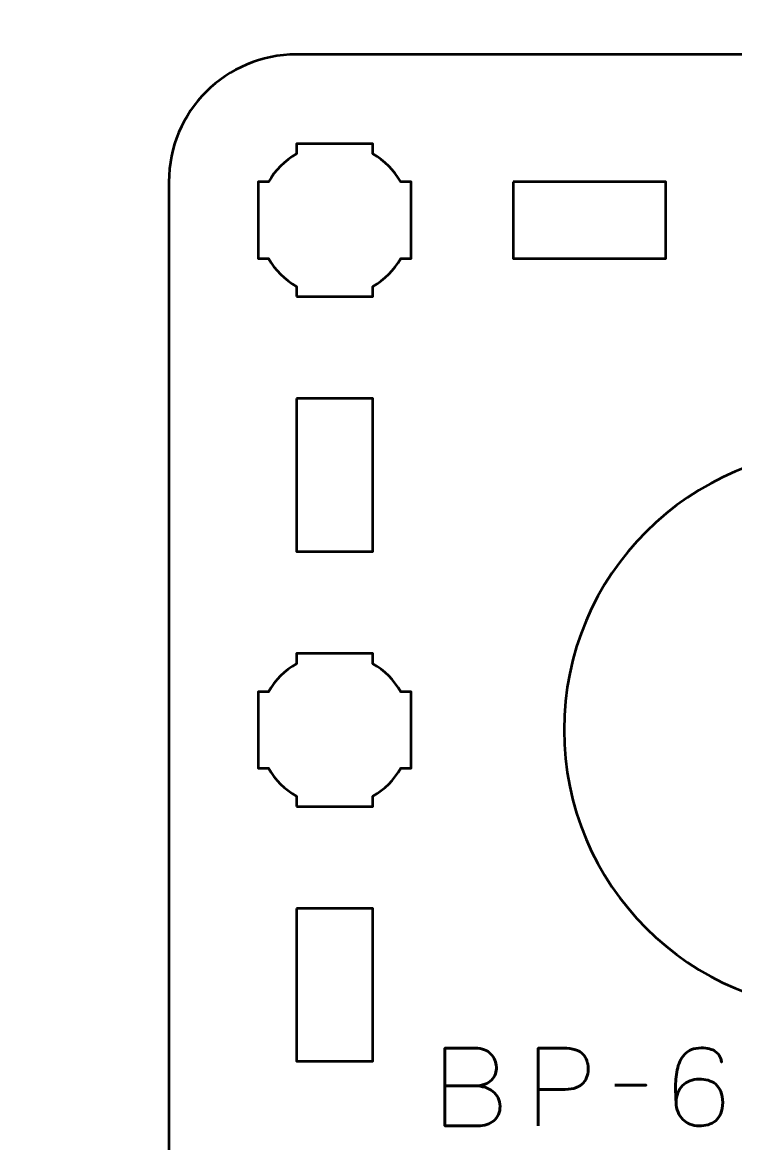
# Model space of a CAD drawing. Header units: centimetres. Extents: x -21 to 0, y -29.7 to 0.
# Drawn here: x -14.725 to -11.927, y -27.173 to -22.774 of the extents above; entities that cross this region are included whole.
import ezdxf

# ---------------------------------------------------------------- set-up
doc = ezdxf.new("R2010")
doc.units = ezdxf.units.CM
doc.header["$MEASUREMENT"] = 0
doc.layers.add('Layer 1', color=7, linetype='Continuous')

msp = doc.modelspace()

# ---------------------------------------------------------------- linework, layer by layer
at = {"layer": 'Layer 1', "color": 1, "lineweight": 53}
msp.add_open_spline([(-21.00003, -29.19995), (-21.00003, -29.19995), (-21.00003, -1.69992), (-21.00003, -1.69992), (-21.00003, -1.69992), (-21.00003, -1.61709), (-20.93286, -1.54992), (-20.85003, -1.54992), (-20.85003, -1.54992), (-20.7672, -1.54992), (-20.70003, -1.48275), (-20.70003, -1.39992), (-20.70003, -1.39992), (-20.70003, -1.31709), (-20.7672, -1.24992), (-20.85003, -1.24992), (-20.85003, -1.24992), (-20.93286, -1.24992), (-21.00003, -1.18275), (-21.00003, -1.09992), (-21.00003, -1.09992), (-21.00003, -1.09992), (-21.00003, -0.49992), (-21.00003, -0.49992), (-21.00003, -0.49992), (-21.00003, -0.22295), (-20.77694, 0.00004), (-20.49994, 0.00004), (-20.49994, 0.00004), (-20.49994, 0.00004), (-0.50008, 0.00004), (-0.50008, 0.00004), (-0.50008, 0.00004), (-0.22294, 0.00004), (0.00002, -0.22295), (0.00002, -0.49992), (0.00002, -0.49992), (0.00002, -0.49992), (0.00002, -29.19995), (0.00002, -29.19995), (0.00002, -29.19995), (0.00002, -29.47695), (-0.22294, -29.70004), (-0.50008, -29.70004), (-0.50008, -29.70004), (-0.50008, -29.70004), (-20.49994, -29.70004), (-20.49994, -29.70004), (-20.49994, -29.70004), (-20.77694, -29.70004), (-21.00003, -29.47695), (-21.00003, -29.19995)], degree=3, knots=[0, 0, 0, 0, 0.0769231, 0.0769231, 0.0769231, 0.0769231, 0.1538462, 0.1538462, 0.1538462, 0.1538462, 0.2307692, 0.2307692, 0.2307692, 0.2307692, 0.3076923, 0.3076923, 0.3076923, 0.3076923, 0.3846154, 0.3846154, 0.3846154, 0.3846154, 0.4615385, 0.4615385, 0.4615385, 0.4615385, 0.5384615, 0.5384615, 0.5384615, 0.5384615, 0.6153846, 0.6153846, 0.6153846, 0.6153846, 0.6923077, 0.6923077, 0.6923077, 0.6923077, 0.7692308, 0.7692308, 0.7692308, 0.7692308, 0.8461538, 0.8461538, 0.8461538, 0.8461538, 0.9230769, 0.9230769, 0.9230769, 0.9230769, 1, 1, 1, 1], dxfattribs=at)
at = {"layer": 'Layer 1', "color": 3, "lineweight": 53}
msp.add_open_spline([(-13.64993, -22.89997), (-13.64993, -22.89997), (-9.35006, -22.89997), (-9.35006, -22.89997), (-9.35006, -22.89997), (-9.07292, -22.89997), (-8.84996, -23.12306), (-8.84996, -23.40006), (-8.84996, -23.40006), (-8.84996, -23.40006), (-8.84996, -27.69993), (-8.84996, -27.69993), (-8.84996, -27.69993), (-8.84996, -27.97707), (-9.07292, -28.20003), (-9.35006, -28.20003), (-9.35006, -28.20003), (-9.35006, -28.20003), (-13.64993, -28.20003), (-13.64993, -28.20003), (-13.64993, -28.20003), (-13.92693, -28.20003), (-14.15002, -27.97707), (-14.15002, -27.69993), (-14.15002, -27.69993), (-14.15002, -27.69993), (-14.15002, -23.40006), (-14.15002, -23.40006), (-14.15002, -23.40006), (-14.15002, -23.12306), (-13.92693, -22.89997), (-13.64993, -22.89997)], degree=3, knots=[0, 0, 0, 0, 0.125, 0.125, 0.125, 0.125, 0.25, 0.25, 0.25, 0.25, 0.375, 0.375, 0.375, 0.375, 0.5, 0.5, 0.5, 0.5, 0.625, 0.625, 0.625, 0.625, 0.75, 0.75, 0.75, 0.75, 0.875, 0.875, 0.875, 0.875, 1, 1, 1, 1], dxfattribs=at)
at = {"layer": 'Layer 1', "lineweight": 53}
for points, knots in [([(-13.64998, -23.85006), (-13.64998, -23.85006), (-13.64998, -23.80988), (-13.64998, -23.80988), (-13.64998, -23.80988), (-13.69552, -23.78355), (-13.73348, -23.7456), (-13.75983, -23.70007), (-13.75983, -23.70007), (-13.75983, -23.70007), (-13.79998, -23.70007), (-13.79998, -23.70007), (-13.79998, -23.70007), (-13.79998, -23.70007), (-13.79998, -23.55155), (-13.79998, -23.55155), (-13.79998, -23.55155), (-13.79998, -23.55155), (-13.8, -23.55), (-13.8, -23.55), (-13.8, -23.55), (-13.8, -23.55), (-13.79998, -23.54845), (-13.79998, -23.54845), (-13.79998, -23.54845), (-13.79998, -23.54845), (-13.79998, -23.40006), (-13.79998, -23.40006), (-13.79998, -23.40006), (-13.79998, -23.40006), (-13.75988, -23.40006), (-13.75988, -23.40006), (-13.75988, -23.40006), (-13.73353, -23.35449), (-13.69554, -23.31649), (-13.64998, -23.29013), (-13.64998, -23.29013), (-13.64998, -23.29013), (-13.64998, -23.25005), (-13.64998, -23.25005), (-13.64998, -23.25005), (-13.64998, -23.25005), (-13.50464, -23.25005), (-13.50464, -23.25005), (-13.50464, -23.25005), (-13.50464, -23.25005), (-13.5, -23.24999), (-13.5, -23.24999), (-13.5, -23.24999), (-13.5, -23.24999), (-13.49535, -23.25005), (-13.49535, -23.25005), (-13.49535, -23.25005), (-13.49535, -23.25005), (-13.34997, -23.25005), (-13.34997, -23.25005), (-13.34997, -23.25005), (-13.34997, -23.25005), (-13.34997, -23.29013), (-13.34997, -23.29013), (-13.34997, -23.29013), (-13.3044, -23.31649), (-13.26643, -23.35449), (-13.24009, -23.40006), (-13.24009, -23.40006), (-13.24009, -23.40006), (-13.19997, -23.40006), (-13.19997, -23.40006), (-13.19997, -23.40006), (-13.19997, -23.40006), (-13.19997, -23.70007), (-13.19997, -23.70007), (-13.19997, -23.70007), (-13.19997, -23.70007), (-13.24014, -23.70007), (-13.24014, -23.70007), (-13.24014, -23.70007), (-13.26648, -23.7456), (-13.30444, -23.78355), (-13.34997, -23.80988), (-13.34997, -23.80988), (-13.34997, -23.80988), (-13.34997, -23.85006), (-13.34997, -23.85006), (-13.34997, -23.85006), (-13.34997, -23.85006), (-13.64998, -23.85006), (-13.64998, -23.85006)], [0, 0, 0, 0, 0.0454545, 0.0454545, 0.0454545, 0.0454545, 0.0909091, 0.0909091, 0.0909091, 0.0909091, 0.1363636, 0.1363636, 0.1363636, 0.1363636, 0.1818182, 0.1818182, 0.1818182, 0.1818182, 0.2272727, 0.2272727, 0.2272727, 0.2272727, 0.2727273, 0.2727273, 0.2727273, 0.2727273, 0.3181818, 0.3181818, 0.3181818, 0.3181818, 0.3636364, 0.3636364, 0.3636364, 0.3636364, 0.4090909, 0.4090909, 0.4090909, 0.4090909, 0.4545455, 0.4545455, 0.4545455, 0.4545455, 0.5, 0.5, 0.5, 0.5, 0.5454545, 0.5454545, 0.5454545, 0.5454545, 0.5909091, 0.5909091, 0.5909091, 0.5909091, 0.6363636, 0.6363636, 0.6363636, 0.6363636, 0.6818182, 0.6818182, 0.6818182, 0.6818182, 0.7272727, 0.7272727, 0.7272727, 0.7272727, 0.7727273, 0.7727273, 0.7727273, 0.7727273, 0.8181818, 0.8181818, 0.8181818, 0.8181818, 0.8636364, 0.8636364, 0.8636364, 0.8636364, 0.9090909, 0.9090909, 0.9090909, 0.9090909, 0.9545455, 0.9545455, 0.9545455, 0.9545455, 1, 1, 1, 1]), ([(-12.79998, -23.40006), (-12.79998, -23.40006), (-12.19997, -23.40006), (-12.19997, -23.40006), (-12.19997, -23.40006), (-12.19997, -23.40006), (-12.19997, -23.70007), (-12.19997, -23.70007), (-12.19997, -23.70007), (-12.19997, -23.70007), (-12.79998, -23.70007), (-12.79998, -23.70007), (-12.79998, -23.70007), (-12.79998, -23.70007), (-12.79998, -23.40006), (-12.79998, -23.40006)], [0, 0, 0, 0, 0.25, 0.25, 0.25, 0.25, 0.5, 0.5, 0.5, 0.5, 0.75, 0.75, 0.75, 0.75, 1, 1, 1, 1]), ([(-13.64993, -24.25001), (-13.64993, -24.25001), (-13.34992, -24.25001), (-13.34992, -24.25001), (-13.34992, -24.25001), (-13.34992, -24.25001), (-13.34992, -24.85002), (-13.34992, -24.85002), (-13.34992, -24.85002), (-13.34992, -24.85002), (-13.64993, -24.85002), (-13.64993, -24.85002), (-13.64993, -24.85002), (-13.64993, -24.85002), (-13.64993, -24.25001), (-13.64993, -24.25001)], [0, 0, 0, 0, 0.25, 0.25, 0.25, 0.25, 0.5, 0.5, 0.5, 0.5, 0.75, 0.75, 0.75, 0.75, 1, 1, 1, 1]), ([(-13.64998, -25.85006), (-13.64998, -25.85006), (-13.64998, -25.80988), (-13.64998, -25.80988), (-13.64998, -25.80988), (-13.69552, -25.78355), (-13.73348, -25.7456), (-13.75983, -25.70007), (-13.75983, -25.70007), (-13.75983, -25.70007), (-13.79998, -25.70007), (-13.79998, -25.70007), (-13.79998, -25.70007), (-13.79998, -25.70007), (-13.79998, -25.55155), (-13.79998, -25.55155), (-13.79998, -25.55155), (-13.79998, -25.55155), (-13.8, -25.55), (-13.8, -25.55), (-13.8, -25.55), (-13.8, -25.55), (-13.79998, -25.54845), (-13.79998, -25.54845), (-13.79998, -25.54845), (-13.79998, -25.54845), (-13.79998, -25.40006), (-13.79998, -25.40006), (-13.79998, -25.40006), (-13.79998, -25.40006), (-13.75988, -25.40006), (-13.75988, -25.40006), (-13.75988, -25.40006), (-13.73353, -25.35449), (-13.69554, -25.31649), (-13.64998, -25.29013), (-13.64998, -25.29013), (-13.64998, -25.29013), (-13.64998, -25.25005), (-13.64998, -25.25005), (-13.64998, -25.25005), (-13.64998, -25.25005), (-13.50464, -25.25005), (-13.50464, -25.25005), (-13.50464, -25.25005), (-13.50464, -25.25005), (-13.5, -25.24999), (-13.5, -25.24999), (-13.5, -25.24999), (-13.5, -25.24999), (-13.49535, -25.25005), (-13.49535, -25.25005), (-13.49535, -25.25005), (-13.49535, -25.25005), (-13.34997, -25.25005), (-13.34997, -25.25005), (-13.34997, -25.25005), (-13.34997, -25.25005), (-13.34997, -25.29013), (-13.34997, -25.29013), (-13.34997, -25.29013), (-13.3044, -25.31649), (-13.26643, -25.35449), (-13.24009, -25.40006), (-13.24009, -25.40006), (-13.24009, -25.40006), (-13.19997, -25.40006), (-13.19997, -25.40006), (-13.19997, -25.40006), (-13.19997, -25.40006), (-13.19997, -25.70007), (-13.19997, -25.70007), (-13.19997, -25.70007), (-13.19997, -25.70007), (-13.24014, -25.70007), (-13.24014, -25.70007), (-13.24014, -25.70007), (-13.26648, -25.7456), (-13.30444, -25.78355), (-13.34997, -25.80988), (-13.34997, -25.80988), (-13.34997, -25.80988), (-13.34997, -25.85006), (-13.34997, -25.85006), (-13.34997, -25.85006), (-13.34997, -25.85006), (-13.64998, -25.85006), (-13.64998, -25.85006)], [0, 0, 0, 0, 0.0454545, 0.0454545, 0.0454545, 0.0454545, 0.0909091, 0.0909091, 0.0909091, 0.0909091, 0.1363636, 0.1363636, 0.1363636, 0.1363636, 0.1818182, 0.1818182, 0.1818182, 0.1818182, 0.2272727, 0.2272727, 0.2272727, 0.2272727, 0.2727273, 0.2727273, 0.2727273, 0.2727273, 0.3181818, 0.3181818, 0.3181818, 0.3181818, 0.3636364, 0.3636364, 0.3636364, 0.3636364, 0.4090909, 0.4090909, 0.4090909, 0.4090909, 0.4545455, 0.4545455, 0.4545455, 0.4545455, 0.5, 0.5, 0.5, 0.5, 0.5454545, 0.5454545, 0.5454545, 0.5454545, 0.5909091, 0.5909091, 0.5909091, 0.5909091, 0.6363636, 0.6363636, 0.6363636, 0.6363636, 0.6818182, 0.6818182, 0.6818182, 0.6818182, 0.7272727, 0.7272727, 0.7272727, 0.7272727, 0.7727273, 0.7727273, 0.7727273, 0.7727273, 0.8181818, 0.8181818, 0.8181818, 0.8181818, 0.8636364, 0.8636364, 0.8636364, 0.8636364, 0.9090909, 0.9090909, 0.9090909, 0.9090909, 0.9545455, 0.9545455, 0.9545455, 0.9545455, 1, 1, 1, 1]), ([(-13.64993, -26.24998), (-13.64993, -26.24998), (-13.34992, -26.24998), (-13.34992, -26.24998), (-13.34992, -26.24998), (-13.34992, -26.24998), (-13.34992, -26.84998), (-13.34992, -26.84998), (-13.34992, -26.84998), (-13.34992, -26.84998), (-13.64993, -26.84998), (-13.64993, -26.84998), (-13.64993, -26.84998), (-13.64993, -26.84998), (-13.64993, -26.24998), (-13.64993, -26.24998)], [0, 0, 0, 0, 0.25, 0.25, 0.25, 0.25, 0.5, 0.5, 0.5, 0.5, 0.75, 0.75, 0.75, 0.75, 1, 1, 1, 1])]:
    msp.add_open_spline(points, degree=3, knots=knots, dxfattribs=at)
at = {"layer": 'Layer 1', "color": 250, "lineweight": 53}
msp.add_open_spline([(-11.49999, -24.45), (-10.89257, -24.45), (-10.39999, -24.94258), (-10.39999, -25.55), (-10.39999, -25.55), (-10.39999, -26.15742), (-10.89257, -26.65), (-11.49999, -26.65), (-11.49999, -26.65), (-12.10741, -26.65), (-12.59999, -26.15742), (-12.59999, -25.55), (-12.59999, -25.55), (-12.59999, -24.94258), (-12.10741, -24.45), (-11.49999, -24.45)], degree=3, knots=[0, 0, 0, 0, 0.25, 0.25, 0.25, 0.25, 0.5, 0.5, 0.5, 0.5, 0.75, 0.75, 0.75, 0.75, 1, 1, 1, 1], dxfattribs=at)
at = {"layer": 'Layer 1', "color": 5, "lineweight": 53}
for points, knots in [([(-13.06698, -26.94636), (-13.06698, -26.94636), (-12.94972, -26.94636), (-12.94972, -26.94636), (-12.94972, -26.94636), (-12.93448, -26.94629), (-12.9215, -26.94418), (-12.91056, -26.94001), (-12.91056, -26.94001), (-12.89969, -26.93592), (-12.89088, -26.93035), (-12.88403, -26.92336), (-12.88403, -26.92336), (-12.87719, -26.91638), (-12.87225, -26.90848), (-12.86914, -26.89973), (-12.86914, -26.89973), (-12.86611, -26.89105), (-12.8647, -26.88202), (-12.86505, -26.87271), (-12.86505, -26.87271), (-12.86548, -26.86339), (-12.86745, -26.85436), (-12.87098, -26.84554), (-12.87098, -26.84554), (-12.87444, -26.83672), (-12.87966, -26.82875), (-12.8865, -26.82162), (-12.8865, -26.82162), (-12.89334, -26.8145), (-12.90188, -26.80885), (-12.91225, -26.80469), (-12.91225, -26.80469), (-12.92263, -26.80046), (-12.93483, -26.79827), (-12.94887, -26.7982), (-12.94887, -26.7982), (-12.94887, -26.7982), (-13.06698, -26.7982), (-13.06698, -26.7982), (-13.06698, -26.7982), (-13.06698, -26.7982), (-13.06698, -27.10342), (-13.06698, -27.10342), (-13.06698, -27.10342), (-13.06698, -27.10342), (-12.93702, -27.10342), (-12.93702, -27.10342), (-12.93702, -27.10342), (-12.92488, -27.10342), (-12.91359, -27.10166), (-12.90315, -27.0982), (-12.90315, -27.0982), (-12.89271, -27.09467), (-12.88361, -27.08966), (-12.87571, -27.08296), (-12.87571, -27.08296), (-12.86787, -27.07633), (-12.86174, -27.06828), (-12.85736, -27.05876), (-12.85736, -27.05876), (-12.85299, -27.04923), (-12.85073, -27.03844), (-12.85066, -27.02637), (-12.85066, -27.02637), (-12.85094, -27.01424), (-12.85348, -27.0033), (-12.85835, -26.9935), (-12.85835, -26.9935), (-12.86322, -26.98369), (-12.86999, -26.97529), (-12.87874, -26.96824), (-12.87874, -26.96824), (-12.88749, -26.96125), (-12.89793, -26.95582), (-12.90993, -26.95208), (-12.90993, -26.95208), (-12.92192, -26.94834), (-12.93518, -26.94644), (-12.94972, -26.94636), (-12.94972, -26.94636), (-12.93518, -26.94644), (-12.92192, -26.94834), (-12.90993, -26.95208), (-12.90993, -26.95208), (-12.89793, -26.95582), (-12.88749, -26.96125), (-12.87874, -26.96824), (-12.87874, -26.96824), (-12.86999, -26.97529), (-12.86322, -26.98369), (-12.85835, -26.9935), (-12.85835, -26.9935), (-12.85348, -27.0033), (-12.85094, -27.01424), (-12.85066, -27.02637), (-12.85066, -27.02637), (-12.85073, -27.03844), (-12.85299, -27.04923), (-12.85736, -27.05876), (-12.85736, -27.05876), (-12.86174, -27.06828), (-12.86787, -27.07633), (-12.87571, -27.08296), (-12.87571, -27.08296), (-12.88361, -27.08966), (-12.89271, -27.09467), (-12.90315, -27.0982), (-12.90315, -27.0982), (-12.91359, -27.10166), (-12.92488, -27.10342), (-12.93702, -27.10342), (-12.93702, -27.10342), (-12.93702, -27.10342), (-13.06698, -27.10342), (-13.06698, -27.10342), (-13.06698, -27.10342), (-13.06698, -27.10342), (-13.06698, -26.7982), (-13.06698, -26.7982), (-13.06698, -26.7982), (-13.06698, -26.7982), (-12.94887, -26.7982), (-12.94887, -26.7982), (-12.94887, -26.7982), (-12.93483, -26.79827), (-12.92263, -26.80046), (-12.91225, -26.80469), (-12.91225, -26.80469), (-12.90188, -26.80885), (-12.89334, -26.8145), (-12.8865, -26.82162), (-12.8865, -26.82162), (-12.87966, -26.82875), (-12.87444, -26.83672), (-12.87098, -26.84554), (-12.87098, -26.84554), (-12.86745, -26.85436), (-12.86548, -26.86339), (-12.86505, -26.87271), (-12.86505, -26.87271), (-12.8647, -26.88202), (-12.86611, -26.89105), (-12.86914, -26.89973), (-12.86914, -26.89973), (-12.87225, -26.90848), (-12.87719, -26.91638), (-12.88403, -26.92336), (-12.88403, -26.92336), (-12.89088, -26.93035), (-12.89969, -26.93592), (-12.91056, -26.94001), (-12.91056, -26.94001), (-12.9215, -26.94418), (-12.93448, -26.94629), (-12.94972, -26.94636), (-12.94972, -26.94636), (-12.94972, -26.94636), (-13.06698, -26.94636), (-13.06698, -26.94636)], [0, 0, 0, 0, 0.025, 0.025, 0.025, 0.025, 0.05, 0.05, 0.05, 0.05, 0.075, 0.075, 0.075, 0.075, 0.1, 0.1, 0.1, 0.1, 0.125, 0.125, 0.125, 0.125, 0.15, 0.15, 0.15, 0.15, 0.175, 0.175, 0.175, 0.175, 0.2, 0.2, 0.2, 0.2, 0.225, 0.225, 0.225, 0.225, 0.25, 0.25, 0.25, 0.25, 0.275, 0.275, 0.275, 0.275, 0.3, 0.3, 0.3, 0.3, 0.325, 0.325, 0.325, 0.325, 0.35, 0.35, 0.35, 0.35, 0.375, 0.375, 0.375, 0.375, 0.4, 0.4, 0.4, 0.4, 0.425, 0.425, 0.425, 0.425, 0.45, 0.45, 0.45, 0.45, 0.475, 0.475, 0.475, 0.475, 0.5, 0.5, 0.5, 0.5, 0.525, 0.525, 0.525, 0.525, 0.55, 0.55, 0.55, 0.55, 0.575, 0.575, 0.575, 0.575, 0.6, 0.6, 0.6, 0.6, 0.625, 0.625, 0.625, 0.625, 0.65, 0.65, 0.65, 0.65, 0.675, 0.675, 0.675, 0.675, 0.7, 0.7, 0.7, 0.7, 0.725, 0.725, 0.725, 0.725, 0.75, 0.75, 0.75, 0.75, 0.775, 0.775, 0.775, 0.775, 0.8, 0.8, 0.8, 0.8, 0.825, 0.825, 0.825, 0.825, 0.85, 0.85, 0.85, 0.85, 0.875, 0.875, 0.875, 0.875, 0.9, 0.9, 0.9, 0.9, 0.925, 0.925, 0.925, 0.925, 0.95, 0.95, 0.95, 0.95, 0.975, 0.975, 0.975, 0.975, 1, 1, 1, 1]), ([(-12.7008, -27.10342), (-12.7008, -27.10342), (-12.7008, -26.7982), (-12.7008, -26.7982), (-12.7008, -26.7982), (-12.7008, -26.7982), (-12.60343, -26.7982), (-12.60343, -26.7982), (-12.60343, -26.7982), (-12.58396, -26.79827), (-12.56795, -26.80046), (-12.55532, -26.80469), (-12.55532, -26.80469), (-12.54276, -26.80885), (-12.53288, -26.81464), (-12.52575, -26.82198), (-12.52575, -26.82198), (-12.51863, -26.82924), (-12.51355, -26.83757), (-12.51044, -26.84695), (-12.51044, -26.84695), (-12.50741, -26.85634), (-12.50565, -26.86614), (-12.50522, -26.87652), (-12.50522, -26.87652), (-12.50473, -26.88689), (-12.50593, -26.89705), (-12.50875, -26.90692), (-12.50875, -26.90692), (-12.51164, -26.9168), (-12.51651, -26.92576), (-12.5235, -26.93381), (-12.5235, -26.93381), (-12.53041, -26.94185), (-12.53979, -26.94827), (-12.55158, -26.953), (-12.55158, -26.953), (-12.56336, -26.95779), (-12.57796, -26.96019), (-12.59539, -26.96033), (-12.59539, -26.96033), (-12.59539, -26.96033), (-12.7008, -26.96033), (-12.7008, -26.96033), (-12.7008, -26.96033), (-12.7008, -26.96033), (-12.59539, -26.96033), (-12.59539, -26.96033), (-12.59539, -26.96033), (-12.57832, -26.96019), (-12.56385, -26.95779), (-12.55214, -26.953), (-12.55214, -26.953), (-12.54036, -26.94827), (-12.53097, -26.94185), (-12.52392, -26.93381), (-12.52392, -26.93381), (-12.51693, -26.92576), (-12.51192, -26.9168), (-12.50896, -26.90692), (-12.50896, -26.90692), (-12.506, -26.89705), (-12.50473, -26.88689), (-12.50522, -26.87652), (-12.50522, -26.87652), (-12.50565, -26.86614), (-12.50741, -26.85634), (-12.51058, -26.84695), (-12.51058, -26.84695), (-12.51369, -26.83757), (-12.51891, -26.82924), (-12.52604, -26.82198), (-12.52604, -26.82198), (-12.53323, -26.81464), (-12.54311, -26.80885), (-12.55567, -26.80469), (-12.55567, -26.80469), (-12.5683, -26.80046), (-12.58417, -26.79827), (-12.60343, -26.7982), (-12.60343, -26.7982), (-12.60343, -26.7982), (-12.7008, -26.7982), (-12.7008, -26.7982), (-12.7008, -26.7982), (-12.7008, -26.7982), (-12.7008, -27.10342), (-12.7008, -27.10342)], [0, 0, 0, 0, 0.0454545, 0.0454545, 0.0454545, 0.0454545, 0.0909091, 0.0909091, 0.0909091, 0.0909091, 0.1363636, 0.1363636, 0.1363636, 0.1363636, 0.1818182, 0.1818182, 0.1818182, 0.1818182, 0.2272727, 0.2272727, 0.2272727, 0.2272727, 0.2727273, 0.2727273, 0.2727273, 0.2727273, 0.3181818, 0.3181818, 0.3181818, 0.3181818, 0.3636364, 0.3636364, 0.3636364, 0.3636364, 0.4090909, 0.4090909, 0.4090909, 0.4090909, 0.4545455, 0.4545455, 0.4545455, 0.4545455, 0.5, 0.5, 0.5, 0.5, 0.5454545, 0.5454545, 0.5454545, 0.5454545, 0.5909091, 0.5909091, 0.5909091, 0.5909091, 0.6363636, 0.6363636, 0.6363636, 0.6363636, 0.6818182, 0.6818182, 0.6818182, 0.6818182, 0.7272727, 0.7272727, 0.7272727, 0.7272727, 0.7727273, 0.7727273, 0.7727273, 0.7727273, 0.8181818, 0.8181818, 0.8181818, 0.8181818, 0.8636364, 0.8636364, 0.8636364, 0.8636364, 0.9090909, 0.9090909, 0.9090909, 0.9090909, 0.9545455, 0.9545455, 0.9545455, 0.9545455, 1, 1, 1, 1]), ([(-12.16021, -27.01156), (-12.16014, -26.99773), (-12.15789, -26.98524), (-12.15337, -26.97395), (-12.15337, -26.97395), (-12.14893, -26.96273), (-12.14265, -26.95307), (-12.13453, -26.94495), (-12.13453, -26.94495), (-12.12649, -26.93691), (-12.11696, -26.9307), (-12.1061, -26.92633), (-12.1061, -26.92633), (-12.09523, -26.92195), (-12.08331, -26.91977), (-12.07047, -26.91969), (-12.07047, -26.91969), (-12.05756, -26.91962), (-12.04549, -26.92125), (-12.03427, -26.92449), (-12.03427, -26.92449), (-12.02305, -26.92767), (-12.01325, -26.93289), (-12.00471, -26.94009), (-12.00471, -26.94009), (-11.99617, -26.94721), (-11.98947, -26.95667), (-11.98467, -26.96845), (-11.98467, -26.96845), (-11.97988, -26.98023), (-11.97741, -26.99455), (-11.97734, -27.01156), (-11.97734, -27.01156), (-11.97741, -27.02856), (-11.97988, -27.04288), (-11.98467, -27.05467), (-11.98467, -27.05467), (-11.98947, -27.06645), (-11.99617, -27.0759), (-12.00471, -27.08303), (-12.00471, -27.08303), (-12.01325, -27.09023), (-12.02305, -27.09545), (-12.03427, -27.09862), (-12.03427, -27.09862), (-12.04549, -27.10187), (-12.05756, -27.10349), (-12.07047, -27.10342), (-12.07047, -27.10342), (-12.08331, -27.10335), (-12.09509, -27.10116), (-12.10589, -27.09679), (-12.10589, -27.09679), (-12.11661, -27.09241), (-12.12592, -27.0862), (-12.1339, -27.07809), (-12.1339, -27.07809), (-12.14187, -27.07005), (-12.14815, -27.06038), (-12.15266, -27.04909), (-12.15266, -27.04909), (-12.15725, -27.03787), (-12.15972, -27.02539), (-12.16021, -27.01156), (-12.16021, -27.01156), (-12.1605, -27.00457), (-12.16085, -26.99625), (-12.16134, -26.98658), (-12.16134, -26.98658), (-12.16184, -26.97684), (-12.16212, -26.96626), (-12.16219, -26.9549), (-12.16219, -26.9549), (-12.16226, -26.94347), (-12.16191, -26.93169), (-12.16099, -26.91962), (-12.16099, -26.91962), (-12.16014, -26.90749), (-12.15845, -26.89556), (-12.15598, -26.88378), (-12.15598, -26.88378), (-12.15351, -26.87207), (-12.14998, -26.86099), (-12.14533, -26.85062), (-12.14533, -26.85062), (-12.14067, -26.84025), (-12.13467, -26.83108), (-12.12726, -26.8231), (-12.12726, -26.8231), (-12.11979, -26.81513), (-12.11068, -26.80885), (-12.09989, -26.80427), (-12.09989, -26.80427), (-12.08909, -26.79975), (-12.07632, -26.79742), (-12.06158, -26.79735), (-12.06158, -26.79735), (-12.04874, -26.79742), (-12.03787, -26.79869), (-12.02884, -26.80116), (-12.02884, -26.80116), (-12.01981, -26.80363), (-12.0124, -26.80695), (-12.00647, -26.81104), (-12.00647, -26.81104), (-12.00062, -26.8152), (-11.99596, -26.81972), (-11.99258, -26.82473), (-11.99258, -26.82473), (-11.98919, -26.82967), (-11.98665, -26.83468), (-11.9851, -26.83969), (-11.9851, -26.83969), (-11.98347, -26.84469), (-11.98242, -26.84935), (-11.98199, -26.85366), (-11.98199, -26.85366), (-11.98242, -26.84935), (-11.98347, -26.84469), (-11.9851, -26.83969), (-11.9851, -26.83969), (-11.98665, -26.83468), (-11.98919, -26.82967), (-11.99258, -26.82473), (-11.99258, -26.82473), (-11.99596, -26.81972), (-12.00062, -26.8152), (-12.00647, -26.81104), (-12.00647, -26.81104), (-12.0124, -26.80695), (-12.01981, -26.80363), (-12.02884, -26.80116), (-12.02884, -26.80116), (-12.03787, -26.79869), (-12.04874, -26.79742), (-12.06158, -26.79735), (-12.06158, -26.79735), (-12.07632, -26.79742), (-12.08909, -26.79975), (-12.09989, -26.80427), (-12.09989, -26.80427), (-12.11068, -26.80885), (-12.11979, -26.81513), (-12.12726, -26.8231), (-12.12726, -26.8231), (-12.13467, -26.83108), (-12.14067, -26.84025), (-12.14533, -26.85062), (-12.14533, -26.85062), (-12.14998, -26.86099), (-12.15351, -26.87207), (-12.15598, -26.88378), (-12.15598, -26.88378), (-12.15845, -26.89556), (-12.16014, -26.90749), (-12.16099, -26.91962), (-12.16099, -26.91962), (-12.16191, -26.93169), (-12.16226, -26.94347), (-12.16219, -26.9549), (-12.16219, -26.9549), (-12.16212, -26.96626), (-12.16184, -26.97684), (-12.16134, -26.98658), (-12.16134, -26.98658), (-12.16085, -26.99625), (-12.1605, -27.00457), (-12.16021, -27.01156), (-12.16021, -27.01156), (-12.15972, -27.02539), (-12.15725, -27.03787), (-12.15266, -27.04909), (-12.15266, -27.04909), (-12.14815, -27.06038), (-12.14187, -27.07005), (-12.1339, -27.07809), (-12.1339, -27.07809), (-12.12592, -27.0862), (-12.11661, -27.09241), (-12.10589, -27.09679), (-12.10589, -27.09679), (-12.09509, -27.10116), (-12.08331, -27.10335), (-12.07047, -27.10342), (-12.07047, -27.10342), (-12.05756, -27.10349), (-12.04549, -27.10187), (-12.03427, -27.09862), (-12.03427, -27.09862), (-12.02305, -27.09545), (-12.01325, -27.09023), (-12.00471, -27.08303), (-12.00471, -27.08303), (-11.99617, -27.0759), (-11.98947, -27.06645), (-11.98467, -27.05467), (-11.98467, -27.05467), (-11.97988, -27.04288), (-11.97741, -27.02856), (-11.97734, -27.01156), (-11.97734, -27.01156), (-11.97741, -26.99455), (-11.97988, -26.98023), (-11.98467, -26.96845), (-11.98467, -26.96845), (-11.98947, -26.95667), (-11.99617, -26.94721), (-12.00471, -26.94009), (-12.00471, -26.94009), (-12.01325, -26.93289), (-12.02305, -26.92767), (-12.03427, -26.92449), (-12.03427, -26.92449), (-12.04549, -26.92125), (-12.05756, -26.91962), (-12.07047, -26.91969), (-12.07047, -26.91969), (-12.08331, -26.91977), (-12.09523, -26.92195), (-12.1061, -26.92633), (-12.1061, -26.92633), (-12.11696, -26.9307), (-12.12649, -26.93691), (-12.13453, -26.94495), (-12.13453, -26.94495), (-12.14265, -26.95307), (-12.14893, -26.96273), (-12.15337, -26.97395), (-12.15337, -26.97395), (-12.15789, -26.98524), (-12.16014, -26.99773), (-12.16021, -27.01156)], [0, 0, 0, 0, 0.0172414, 0.0172414, 0.0172414, 0.0172414, 0.0344828, 0.0344828, 0.0344828, 0.0344828, 0.0517241, 0.0517241, 0.0517241, 0.0517241, 0.0689655, 0.0689655, 0.0689655, 0.0689655, 0.0862069, 0.0862069, 0.0862069, 0.0862069, 0.1034483, 0.1034483, 0.1034483, 0.1034483, 0.1206897, 0.1206897, 0.1206897, 0.1206897, 0.137931, 0.137931, 0.137931, 0.137931, 0.1551724, 0.1551724, 0.1551724, 0.1551724, 0.1724138, 0.1724138, 0.1724138, 0.1724138, 0.1896552, 0.1896552, 0.1896552, 0.1896552, 0.2068966, 0.2068966, 0.2068966, 0.2068966, 0.2241379, 0.2241379, 0.2241379, 0.2241379, 0.2413793, 0.2413793, 0.2413793, 0.2413793, 0.2586207, 0.2586207, 0.2586207, 0.2586207, 0.2758621, 0.2758621, 0.2758621, 0.2758621, 0.2931034, 0.2931034, 0.2931034, 0.2931034, 0.3103448, 0.3103448, 0.3103448, 0.3103448, 0.3275862, 0.3275862, 0.3275862, 0.3275862, 0.3448276, 0.3448276, 0.3448276, 0.3448276, 0.362069, 0.362069, 0.362069, 0.362069, 0.3793103, 0.3793103, 0.3793103, 0.3793103, 0.3965517, 0.3965517, 0.3965517, 0.3965517, 0.4137931, 0.4137931, 0.4137931, 0.4137931, 0.4310345, 0.4310345, 0.4310345, 0.4310345, 0.4482759, 0.4482759, 0.4482759, 0.4482759, 0.4655172, 0.4655172, 0.4655172, 0.4655172, 0.4827586, 0.4827586, 0.4827586, 0.4827586, 0.5, 0.5, 0.5, 0.5, 0.5172414, 0.5172414, 0.5172414, 0.5172414, 0.5344828, 0.5344828, 0.5344828, 0.5344828, 0.5517241, 0.5517241, 0.5517241, 0.5517241, 0.5689655, 0.5689655, 0.5689655, 0.5689655, 0.5862069, 0.5862069, 0.5862069, 0.5862069, 0.6034483, 0.6034483, 0.6034483, 0.6034483, 0.6206897, 0.6206897, 0.6206897, 0.6206897, 0.637931, 0.637931, 0.637931, 0.637931, 0.6551724, 0.6551724, 0.6551724, 0.6551724, 0.6724138, 0.6724138, 0.6724138, 0.6724138, 0.6896552, 0.6896552, 0.6896552, 0.6896552, 0.7068966, 0.7068966, 0.7068966, 0.7068966, 0.7241379, 0.7241379, 0.7241379, 0.7241379, 0.7413793, 0.7413793, 0.7413793, 0.7413793, 0.7586207, 0.7586207, 0.7586207, 0.7586207, 0.7758621, 0.7758621, 0.7758621, 0.7758621, 0.7931034, 0.7931034, 0.7931034, 0.7931034, 0.8103448, 0.8103448, 0.8103448, 0.8103448, 0.8275862, 0.8275862, 0.8275862, 0.8275862, 0.8448276, 0.8448276, 0.8448276, 0.8448276, 0.862069, 0.862069, 0.862069, 0.862069, 0.8793103, 0.8793103, 0.8793103, 0.8793103, 0.8965517, 0.8965517, 0.8965517, 0.8965517, 0.9137931, 0.9137931, 0.9137931, 0.9137931, 0.9310345, 0.9310345, 0.9310345, 0.9310345, 0.9482759, 0.9482759, 0.9482759, 0.9482759, 0.9655172, 0.9655172, 0.9655172, 0.9655172, 0.9827586, 0.9827586, 0.9827586, 0.9827586, 1, 1, 1, 1]), ([(-12.40024, -26.94382), (-12.40024, -26.94382), (-12.27705, -26.94382), (-12.27705, -26.94382), (-12.27705, -26.94382), (-12.27705, -26.94382), (-12.40024, -26.94382), (-12.40024, -26.94382)], [0, 0, 0, 0, 0.5, 0.5, 0.5, 0.5, 1, 1, 1, 1])]:
    msp.add_open_spline(points, degree=3, knots=knots, dxfattribs=at)

doc.saveas('drawing.dxf')
